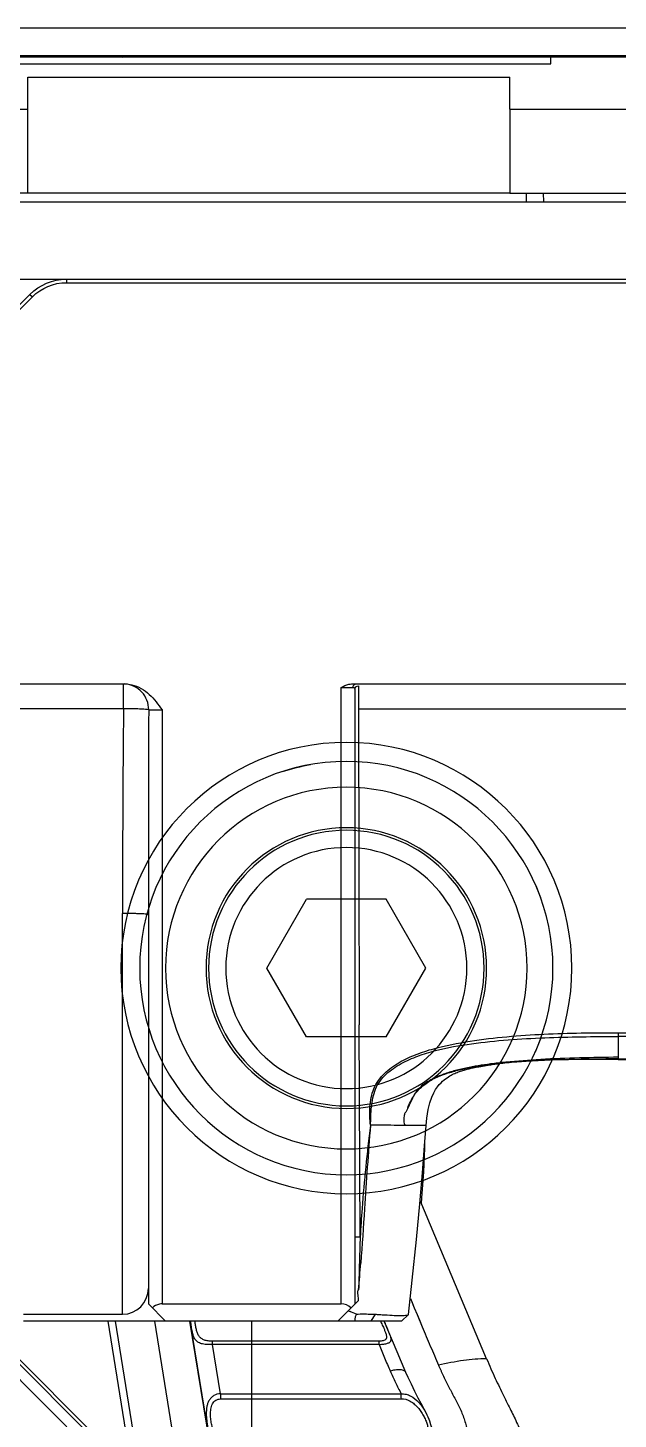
# Model space of a CAD drawing. Header units: millimetres. Extents: x -73584 to -37571, y -61249 to -50748.
# Drawn here: x -52259.8 to -52225.5, y -56898.7 to -56817.9 of the extents above; entities that cross this region are included whole.
import ezdxf

# ---------------------------------------------------------------- set-up
doc = ezdxf.new("R2010")
doc.units = ezdxf.units.MM
doc.header["$LTSCALE"] = 200
doc.layers.add('DIM', color=3, linetype='Continuous')

# ---------------------------------------------------------------- blocks, each defined once
blk = doc.blocks.new('12586')
at = {"color": 7, "linetype": 'Continuous'}
for p, q in [((-40371.546, -54854.821), (-40121.746, -54854.821)), ((-40371.546, -54856.421), (-40121.746, -54856.421)), ((-40296.524, -54856.521), (-40371.233, -54856.521)), ((-40349.524, -54856.921), (-40316.768, -54856.921)), ((-40345.399, -54856.421), (-40345.399, -54856.521)), ((-40342.15, -54856.421), (-40342.15, -54856.521)), ((-40342.15, -54856.421), (-40341.65, -54856.521)), ((-40340.156, -54856.521), (-40340.156, -54856.421)), ((-40340.147, -54856.521), (-40340.147, -54856.421)), ((-40339.892, -54856.421), (-40339.892, -54856.521)), ((-40338.733, -54856.521), (-40338.733, -54856.421)), ((-40337.958, -54856.521), (-40337.958, -54856.421)), ((-40335.335, -54856.421), (-40335.335, -54856.521)), ((-40334.56, -54856.421), (-40334.56, -54856.521)), ((-40333.401, -54856.521), (-40333.401, -54856.421)), ((-40333.147, -54856.521), (-40333.147, -54856.421)), ((-40316.768, -54856.921), (-40316.768, -54856.521)), ((-40347.146, -54859.55), (-40347.146, -54857.693)), ((-40347.146, -54857.693), (-40319.146, -54857.693)), ((-40319.146, -54859.55), (-40319.146, -54857.693)), ((-40371.11, -54859.542), (-40347.146, -54859.55)), ((-40347.146, -54864.421), (-40347.146, -54859.55)), ((-40319.146, -54859.55), (-40319.146, -54864.421)), ((-40319.146, -54859.55), (-40174.146, -54859.55)), ((-40370.397, -54864.921), (-39872.897, -54864.921)), ((-40319.146, -54864.421), (-40367.74, -54864.421)), ((-40319.146, -54864.421), (-40146.146, -54864.421)), ((-40318.207, -54864.421), (-40318.199, -54864.921)), ((-40317.207, -54864.421), (-40317.199, -54864.921)), ((-40360.429, -54892.921), (-40341.503, -54892.921)), ((-40341.59, -54894.357), (-40341.59, -54892.921)), ((-40328.947, -54928.921), (-40328.947, -54893.121)), ((-40328.947, -54893.121), (-40328.256, -54893.121)), ((-40328.347, -54892.921), (-40296.061, -54892.921)), ((-40328.147, -54893.223), (-40328.147, -54928.921)), ((-40327.947, -54893.039), (-40327.947, -54894.357)), ((-40341.59, -54894.357), (-40360.429, -54894.357)), ((-40340.127, -54894.421), (-40339.347, -54894.421)), ((-40339.347, -54894.421), (-40339.347, -54928.921)), ((-40327.947, -54894.357), (-40327.897, -54912.721)), ((-40327.947, -54894.357), (-40296.061, -54894.357)), ((-40341.647, -54929.521), (-40341.647, -54906.251)), ((-40340.147, -54906.314), (-40340.147, -54928.921)), ((-40327.847, -54925.037), (-40327.897, -54912.721)), ((-40312.858, -54913.172), (-40312.858, -54913.389)), ((-40312.858, -54913.172), (-40293.938, -54913.172)), ((-40312.858, -54913.39), (-40312.858, -54914.683)), ((-40318.749, -54914.859), (-40318.566, -54914.845)), ((-40312.858, -54914.689), (-40312.858, -54914.722)), ((-40320.498, -54932.111), (-40324.361, -54922.919)), ((-40329.147, -54929.921), (-40327.959, -54928.734)), ((-40324.93, -54928.605), (-40324.699, -54929.153)), ((-40324.868, -54928.751), (-40324.699, -54929.153)), ((-40347.405, -54929.521), (-40341.647, -54929.521)), ((-40340.147, -54928.921), (-40339.147, -54929.921)), ((-40339.347, -54928.921), (-40328.947, -54928.921)), ((-40327.289, -54929.512), (-40327.118, -54929.514)), ((-40327.196, -54929.922), (-40326.959, -54929.52)), ((-40325.448, -54929.921), (-40325.034, -54929.544)), ((-40325.034, -54929.544), (-40325.033, -54929.539)), ((-40324.699, -54929.153), (-40324.537, -54929.538)), ((-40324.699, -54929.153), (-40324.537, -54929.538)), ((-40324.537, -54929.538), (-40324.385, -54929.9)), ((-40324.537, -54929.538), (-40324.24, -54930.245)), ((-40339.147, -54929.921), (-40347.405, -54929.923)), ((-40340.698, -54940.933), (-40342.485, -54929.922)), ((-40342.079, -54929.922), (-40340.698, -54938.433)), ((-40338.599, -54937.16), (-40339.773, -54929.921)), ((-40325.448, -54929.921), (-40339.147, -54929.921)), ((-40337.754, -54929.921), (-40336.618, -54936.918)), ((-40337.737, -54929.921), (-40336.618, -54936.818)), ((-40325.688, -54931.713), (-40326.442, -54929.921)), ((-40324.385, -54929.9), (-40324.24, -54930.245)), ((-40326.745, -54931.088), (-40336.426, -54931.088)), ((-40335.962, -54934.141), (-40336.426, -54931.278)), ((-40326.745, -54931.278), (-40336.426, -54931.278)), ((-40326.745, -54931.278), (-40326.745, -54931.088)), ((-40325.186, -54932.91), (-40325.688, -54931.713)), ((-40325.186, -54932.91), (-40325.185, -54932.913)), ((-40335.962, -54934.141), (-40335.962, -54934.437)), ((-40335.962, -54934.141), (-40325.467, -54934.141)), ((-40335.962, -54934.437), (-40325.467, -54934.437))]:
    blk.add_line(p, q, dxfattribs=at)
for points in [[(-40324.02, -54918.559), (-40323.969, -54918.141), (-40323.892, -54917.637), (-40323.797, -54917.24), (-40323.688, -54916.925), (-40323.574, -54916.673), (-40323.461, -54916.474), (-40323.351, -54916.316), (-40323.246, -54916.188), (-40323.147, -54916.081), (-40323.054, -54915.992), (-40322.965, -54915.915), (-40322.881, -54915.849), (-40322.797, -54915.788), (-40322.717, -54915.734), (-40322.638, -54915.686), (-40322.563, -54915.642), (-40322.491, -54915.603), (-40322.421, -54915.569), (-40322.352, -54915.536), (-40322.283, -54915.506), (-40322.215, -54915.478), (-40322.147, -54915.452), (-40322.078, -54915.427), (-40322.009, -54915.403), (-40321.942, -54915.381), (-40321.874, -54915.36), (-40321.808, -54915.34), (-40321.744, -54915.321), (-40321.683, -54915.305), (-40321.624, -54915.289), (-40321.567, -54915.275), (-40321.51, -54915.262), (-40321.451, -54915.248), (-40321.392, -54915.235), (-40321.335, -54915.221), (-40321.282, -54915.208), (-40321.236, -54915.196), (-40321.197, -54915.186), (-40321.166, -54915.178), (-40321.139, -54915.172), (-40321.112, -54915.166), (-40321.086, -54915.161), (-40321.059, -54915.157), (-40321.032, -54915.153), (-40321.006, -54915.15), (-40320.98, -54915.148), (-40320.956, -54915.145), (-40320.928, -54915.142), (-40320.886, -54915.135), (-40320.837, -54915.127), (-40320.785, -54915.117), (-40320.731, -54915.107), (-40320.679, -54915.097), (-40320.625, -54915.087), (-40320.568, -54915.077), (-40320.508, -54915.067), (-40320.446, -54915.057), (-40320.381, -54915.047), (-40320.314, -54915.037), (-40320.244, -54915.027), (-40320.171, -54915.017), (-40320.095, -54915.007), (-40320.016, -54914.997)], [(-40321.001, -54915.15), (-40320.98, -54915.148), (-40320.951, -54915.145), (-40320.914, -54915.139), (-40320.87, -54915.133), (-40320.817, -54915.123), (-40320.76, -54915.113), (-40320.707, -54915.102), (-40320.653, -54915.092), (-40320.594, -54915.082), (-40320.532, -54915.071), (-40320.468, -54915.06), (-40320.402, -54915.05), (-40320.333, -54915.039), (-40320.26, -54915.029)], [(-40320.016, -54914.997), (-40319.849, -54914.975), (-40319.758, -54914.963), (-40319.66, -54914.951), (-40319.554, -54914.938), (-40319.441, -54914.925), (-40319.321, -54914.912), (-40319.194, -54914.899), (-40319.061, -54914.886), (-40318.92, -54914.873), (-40318.77, -54914.861), (-40318.611, -54914.848), (-40318.566, -54914.845)], [(-40318.636, -54914.85), (-40318.479, -54914.839), (-40318.381, -54914.833)], [(-40312.858, -54914.689), (-40305.891, -54914.689), (-40298.114, -54914.69), (-40290.673, -54914.687), (-40283.574, -54914.686), (-40276.823, -54914.695), (-40271.462, -54914.642)], [(-40325.03, -54929.544), (-40324.816, -54927.536), (-40324.574, -54925.178), (-40324.378, -54923.117), (-40324.222, -54921.317), (-40324.1, -54919.738), (-40324.019, -54918.559)], [(-40324.289, -54923.09), (-40324.258, -54922.762), (-40324.153, -54921.251), (-40324.094, -54919.884), (-40324.091, -54919.605)], [(-40323.617, -54936.587), (-40323.618, -54936.556), (-40323.633, -54936.355), (-40323.671, -54936.15), (-40323.73, -54935.94), (-40323.806, -54935.724), (-40323.899, -54935.497), (-40324.01, -54935.257), (-40324.145, -54934.994), (-40324.301, -54934.709), (-40324.471, -54934.393), (-40324.666, -54934.004), (-40324.868, -54933.585), (-40325.058, -54933.187), (-40325.185, -54932.913)]]:
    blk.add_lwpolyline(points, dxfattribs=at)
for centre, radius, start, end in [((-39098.234, -54906.177), 1243.413, 179.455327, 180.00338), ((-36765.496, -54906.241), 3574.65, 179.810545, 180.001178), ((-40316.322, -54945.584), 30.851, 95.70106, 97.35686), ((-40316.164, -54949.331), 34.569, 94.28837, 95.95561), ((-40231.797, -54930.615), 96.209, 172.79643, 175.6851), ((-39995.716, -54944.696), 332.561, 175.49092, 176.32824), ((-40223.078, -54931.324), 104.957, 175.65747, 176.566), ((-39854.737, -54940.317), 473.353, 178.14159, 178.35098), ((-40492.924, -54914.132), 165.581, 355.16072, 355.69958), ((-39849.247, -54940.67), 478.85, 178.32768, 178.49578), ((-40325.75, -54922.99), 6.921, 246.17275, 247.20999)]:
    blk.add_arc(centre, radius, start, end, dxfattribs=at)
for centre, major_axis, start_param, end_param in [((-40341.647, -54928.021), (1.5, 0), -1.570796, 0), ((-40339.347, -54929.721), (0.8, 0), 1.770437, 2.356194), ((-40339.347, -54929.721), (0, 0.8), 0, 0.19964), ((-40328.947, -54929.721), (0.8, 0), 0.785398, 1.570796)]:
    blk.add_ellipse(centre, major_axis=major_axis, ratio=1, start_param=start_param, end_param=end_param, dxfattribs=at)
for points in [[(-40341.503, -54892.921), (-40341.369, -54892.921), (-40341.235, -54892.937), (-40341.104, -54892.968)], [(-40317.359, -54914.729), (-40318.036, -54914.768), (-40318.712, -54914.818), (-40319.387, -54914.886)], [(-40318.566, -54914.845), (-40316.667, -54914.709), (-40314.762, -54914.68), (-40312.858, -54914.678)], [(-40312.858, -54914.599), (-40314.359, -54914.611), (-40315.861, -54914.642), (-40317.359, -54914.729)], [(-40312.858, -54914.722), (-40307.812, -54914.722), (-40302.766, -54914.723), (-40297.719, -54914.723)], [(-40327.594, -54923.398), (-40327.662, -54924.448), (-40327.73, -54925.498), (-40327.809, -54926.548)], [(-40328.057, -54929.519), (-40328.181, -54929.467), (-40328.307, -54929.422), (-40328.431, -54929.37)], [(-40328.059, -54929.514), (-40327.991, -54929.512), (-40327.922, -54929.509), (-40327.853, -54929.507)], [(-40327.467, -54929.507), (-40327.408, -54929.509), (-40327.348, -54929.511), (-40327.289, -54929.512)], [(-40327.118, -54929.514), (-40327.065, -54929.515), (-40327.012, -54929.517), (-40326.959, -54929.52)]]:
    blk.add_open_spline(points, degree=3, dxfattribs=at)
for points, knots in [([(-40340.127, -54894.421), (-40340.127, -54894.233), (-40340.197, -54893.856), (-40340.498, -54893.37), (-40340.953, -54893.03), (-40341.32, -54892.935), (-40341.503, -54892.924)], [0, 0, 0, 0, 0.252685, 0.503869, 0.752701, 1, 1, 1, 1]), ([(-40341.104, -54892.968), (-40340.915, -54893.012), (-40340.547, -54893.159), (-40339.924, -54893.635), (-40339.575, -54894.108), (-40339.347, -54894.421)], [0, 0, 0, 0, 0.250889, 0.501155, 1, 1, 1, 1]), ([(-40328.947, -54893.121), (-40328.804, -54893.05), (-40328.612, -54892.951), (-40328.4, -54892.921), (-40328.347, -54892.921)], [0, 0, 0, 0, 0.749652, 1, 1, 1, 1]), ([(-40328.256, -54893.121), (-40328.256, -54893.071), (-40328.226, -54892.971), (-40328.129, -54892.921), (-40328.084, -54892.921)], [0, 0, 0, 0, 0.525942, 1, 1, 1, 1]), ([(-40328.256, -54893.121), (-40328.227, -54893.121), (-40328.161, -54893.13), (-40328.147, -54893.196), (-40328.147, -54893.223)], [0, 0, 0, 0, 0.514515, 1, 1, 1, 1]), ([(-40328.147, -54893.223), (-40328.147, -54893.176), (-40328.1, -54893.075), (-40327.997, -54893.039), (-40327.947, -54893.039)], [0, 0, 0, 0, 0.485541, 1, 1, 1, 1]), ([(-40340.127, -54894.421), (-40340.19, -54894.409), (-40340.366, -54894.396), (-40340.688, -54894.377), (-40341.113, -54894.364), (-40341.425, -54894.359), (-40341.59, -54894.357)], [0, 0, 0, 0, 0.131534, 0.360421, 0.661529, 1, 1, 1, 1]), ([(-40340.147, -54906.314), (-40340.147, -54906.311), (-40340.159, -54906.306), (-40340.194, -54906.298), (-40340.28, -54906.287), (-40340.415, -54906.278), (-40340.6, -54906.268), (-40340.824, -54906.261), (-40341.178, -54906.253), (-40341.455, -54906.251), (-40341.647, -54906.251)], [0, 0, 0, 0, 0.006385, 0.021431, 0.078674, 0.170866, 0.29494, 0.44606, 0.619037, 1, 1, 1, 1]), ([(-40327.247, -54918.551), (-40327.286, -54918.194), (-40327.32, -54917.476), (-40327.153, -54916.575), (-40326.8, -54915.944), (-40326.325, -54915.4), (-40325.587, -54914.871), (-40324.606, -54914.419), (-40323.236, -54913.977), (-40321.466, -54913.642), (-40319.324, -54913.385), (-40317.171, -54913.24), (-40315.015, -54913.18), (-40313.577, -54913.171), (-40312.858, -54913.172)], [0, 0, 0, 0, 0.062445, 0.12473, 0.155975, 0.187239, 0.249651, 0.312154, 0.37468, 0.499703, 0.62477, 0.749843, 0.87492, 1, 1, 1, 1]), ([(-40327.245, -54918.551), (-40327.226, -54918.196), (-40327.219, -54917.661), (-40327.119, -54916.954), (-40326.97, -54916.438), (-40326.708, -54915.966), (-40326.343, -54915.57), (-40325.921, -54915.237), (-40325.311, -54914.866), (-40324.494, -54914.507), (-40323.133, -54914.089), (-40321.376, -54913.789), (-40319.254, -54913.569), (-40317.124, -54913.454), (-40314.991, -54913.405), (-40313.569, -54913.391), (-40312.858, -54913.39)], [0, 0, 0, 0, 0.062398, 0.093832, 0.125224, 0.156316, 0.187701, 0.219205, 0.250473, 0.312911, 0.375401, 0.500305, 0.625223, 0.750147, 0.875072, 1, 1, 1, 1]), ([(-40293.938, -54913.4), (-40294.734, -54913.437), (-40296.321, -54913.392), (-40298.687, -54913.41), (-40301.036, -54913.412), (-40303.38, -54913.409), (-40305.73, -54913.405), (-40308.89, -54913.398), (-40311.268, -54913.394), (-40312.858, -54913.389)], [0, 0, 0, 0, 0.126307, 0.251436, 0.375225, 0.498844, 0.622982, 0.747819, 1, 1, 1, 1]), ([(-40325.084, -54917.552), (-40324.988, -54917.309), (-40324.769, -54916.828), (-40324.235, -54916.236), (-40323.566, -54915.809), (-40322.828, -54915.531), (-40322.072, -54915.32), (-40321.049, -54915.104), (-40320.27, -54915.003), (-40319.751, -54914.948)], [0, 0, 0, 0, 0.12477, 0.249856, 0.37523, 0.500307, 0.625349, 0.75019, 1, 1, 1, 1]), ([(-40320.272, -54914.987), (-40320.75, -54915.049), (-40321.466, -54915.162), (-40322.404, -54915.386), (-40323.094, -54915.606), (-40323.754, -54915.9), (-40324.268, -54916.228), (-40324.592, -54916.589), (-40324.837, -54917.004), (-40324.975, -54917.338), (-40325.084, -54917.552)], [0, 0, 0, 0, 0.250247, 0.375387, 0.500524, 0.625622, 0.750628, 0.813002, 0.875425, 1, 1, 1, 1]), ([(-40316.86, -54914.766), (-40316.99, -54914.77), (-40317.497, -54914.787), (-40318.004, -54914.813), (-40318.38, -54914.837)], [0, 0, 0, 0, 0.25741, 1, 1, 1, 1]), ([(-40312.858, -54914.722), (-40313.207, -54914.722), (-40314.541, -54914.724), (-40315.875, -54914.735), (-40316.86, -54914.766)], [0, 0, 0, 0, 0.261273, 1, 1, 1, 1]), ([(-40325.084, -54917.552), (-40325.109, -54917.604), (-40325.149, -54917.705), (-40325.203, -54917.808), (-40325.246, -54917.84)], [0, 0, 0, 0, 0.521184, 1, 1, 1, 1]), ([(-40325.246, -54917.84), (-40325.267, -54917.899), (-40325.306, -54918.053), (-40325.33, -54918.301), (-40325.277, -54918.482), (-40325.237, -54918.559)], [0, 0, 0, 0, 0.25726, 0.644713, 1, 1, 1, 1]), ([(-40325.237, -54918.559), (-40325.38, -54918.558), (-40326.05, -54918.551), (-40326.72, -54918.546), (-40327.247, -54918.551)], [0, 0, 0, 0, 0.213312, 1, 1, 1, 1]), ([(-40324.019, -54918.559), (-40324.022, -54918.556), (-40324.042, -54918.563), (-40324.079, -54918.556), (-40324.153, -54918.561), (-40324.266, -54918.56), (-40324.43, -54918.562), (-40324.648, -54918.562), (-40324.923, -54918.562), (-40325.126, -54918.56), (-40325.237, -54918.559)], [0, 0, 0, 0, 0.010273, 0.041822, 0.098233, 0.18924, 0.322854, 0.501563, 0.726719, 1, 1, 1, 1]), ([(-40327.847, -54925.037), (-40327.885, -54925.037), (-40327.955, -54925.038), (-40328.039, -54925.039), (-40328.092, -54925.042), (-40328.122, -54925.044), (-40328.135, -54925.047), (-40328.147, -54925.048), (-40328.147, -54925.05)], [0, 0, 0, 0, 0.381119, 0.705341, 0.829466, 0.921695, 0.978961, 1, 1, 1, 1]), ([(-40327.932, -54928.106), (-40327.952, -54928.125), (-40327.984, -54928.152), (-40328.006, -54928.203), (-40328.003, -54928.245), (-40327.995, -54928.285), (-40327.991, -54928.34), (-40327.981, -54928.435), (-40327.964, -54928.57), (-40327.96, -54928.679), (-40327.96, -54928.734)], [0, 0, 0, 0, 0.12706, 0.187143, 0.248664, 0.312952, 0.375638, 0.499933, 0.749893, 1, 1, 1, 1]), ([(-40328.147, -54929.901), (-40328.14, -54929.869), (-40328.127, -54929.805), (-40328.124, -54929.707), (-40328.101, -54929.61), (-40328.066, -54929.552), (-40328.057, -54929.519)], [0, 0, 0, 0, 0.247739, 0.495104, 0.743747, 1, 1, 1, 1]), ([(-40327.853, -54929.507), (-40327.82, -54929.506), (-40327.691, -54929.503), (-40327.563, -54929.505), (-40327.467, -54929.507)], [0, 0, 0, 0, 0.256625, 1, 1, 1, 1]), ([(-40326.959, -54929.52), (-40326.926, -54929.523), (-40326.795, -54929.532), (-40326.664, -54929.541), (-40326.566, -54929.547)], [0, 0, 0, 0, 0.257818, 1, 1, 1, 1]), ([(-40326.566, -54929.547), (-40326.372, -54929.559), (-40326.03, -54929.581), (-40325.688, -54929.6), (-40325.54, -54929.6)], [0, 0, 0, 0, 0.568249, 1, 1, 1, 1]), ([(-40325.54, -54929.6), (-40325.431, -54929.6), (-40325.268, -54929.59), (-40325.107, -54929.567), (-40325.056, -54929.552)], [0, 0, 0, 0, 0.671937, 1, 1, 1, 1]), ([(-40325.056, -54929.552), (-40325.053, -54929.551), (-40325.046, -54929.549), (-40325.038, -54929.547), (-40325.034, -54929.543)], [0, 0, 0, 0, 0.349074, 1, 1, 1, 1]), ([(-40336.426, -54931.278), (-40336.485, -54931.282), (-40336.599, -54931.283), (-40336.766, -54931.278), (-40336.919, -54931.264), (-40337.056, -54931.236), (-40337.174, -54931.195), (-40337.275, -54931.142), (-40337.359, -54931.076), (-40337.427, -54930.994), (-40337.48, -54930.896), (-40337.523, -54930.785), (-40337.559, -54930.663), (-40337.604, -54930.483), (-40337.649, -54930.235), (-40337.673, -54930.03), (-40337.682, -54929.921)], [0, 0, 0, 0, 0.080048, 0.156916, 0.227572, 0.290872, 0.347279, 0.398175, 0.445773, 0.493036, 0.543228, 0.597631, 0.655706, 0.717041, 0.851301, 1, 1, 1, 1]), ([(-40336.426, -54931.088), (-40336.508, -54931.089), (-40336.666, -54931.081), (-40336.888, -54931.035), (-40337.074, -54930.94), (-40337.208, -54930.795), (-40337.298, -54930.614), (-40337.362, -54930.405), (-40337.409, -54930.171), (-40337.43, -54930.007), (-40337.438, -54929.921)], [0, 0, 0, 0, 0.138053, 0.267933, 0.380521, 0.485823, 0.596714, 0.719504, 0.854686, 1, 1, 1, 1]), ([(-40326.745, -54931.278), (-40326.656, -54931.269), (-40326.524, -54931.262), (-40326.359, -54931.235), (-40326.256, -54931.209), (-40326.171, -54931.177), (-40326.107, -54931.136), (-40326.065, -54931.084), (-40326.046, -54931.023), (-40326.046, -54930.955), (-40326.066, -54930.849), (-40326.118, -54930.702), (-40326.195, -54930.509), (-40326.253, -54930.373), (-40326.283, -54930.301)], [0, 0, 0, 0, 0.174752, 0.253613, 0.322798, 0.380652, 0.427806, 0.468006, 0.506693, 0.548981, 0.597673, 0.713827, 0.848791, 1, 1, 1, 1]), ([(-40326.664, -54929.921), (-40326.649, -54929.952), (-40326.592, -54930.071), (-40326.537, -54930.191), (-40326.498, -54930.281)], [0, 0, 0, 0, 0.258406, 1, 1, 1, 1]), ([(-40326.498, -54930.281), (-40326.471, -54930.341), (-40326.423, -54930.456), (-40326.378, -54930.573), (-40326.359, -54930.63)], [0, 0, 0, 0, 0.525346, 1, 1, 1, 1]), ([(-40326.283, -54930.301), (-40326.296, -54930.27), (-40326.349, -54930.143), (-40326.402, -54930.017), (-40326.444, -54929.921)], [0, 0, 0, 0, 0.242005, 1, 1, 1, 1]), ([(-40324.24, -54930.245), (-40324.162, -54930.432), (-40324.004, -54930.805), (-40323.769, -54931.366), (-40323.533, -54931.926), (-40323.378, -54932.301), (-40323.298, -54932.487)], [0, 0, 0, 0, 0.250007, 0.500001, 0.750007, 1, 1, 1, 1]), ([(-40336.426, -54931.278), (-40336.424, -54931.239), (-40336.421, -54931.175), (-40336.422, -54931.111), (-40336.426, -54931.088)], [0, 0, 0, 0, 0.625188, 1, 1, 1, 1]), ([(-40326.359, -54930.63), (-40326.348, -54930.663), (-40326.329, -54930.728), (-40326.312, -54930.821), (-40326.314, -54930.894), (-40326.332, -54930.944), (-40326.36, -54930.988), (-40326.42, -54931.033), (-40326.513, -54931.062), (-40326.623, -54931.081), (-40326.703, -54931.087), (-40326.745, -54931.088)], [0, 0, 0, 0, 0.137944, 0.259565, 0.365033, 0.413867, 0.462539, 0.567749, 0.692729, 0.835625, 1, 1, 1, 1]), ([(-40326.745, -54931.278), (-40326.638, -54931.534), (-40326.425, -54932.047), (-40326.212, -54932.561), (-40326.1, -54932.815)], [0, 0, 0, 0, 0.499877, 1, 1, 1, 1]), ([(-40320.498, -54932.111), (-40320.946, -54932.113), (-40321.89, -54932.189), (-40322.817, -54932.37), (-40323.298, -54932.487)], [0, 0, 0, 0, 0.475266, 1, 1, 1, 1]), ([(-40320.498, -54932.111), (-40320.337, -54932.494), (-40320.02, -54933.21), (-40319.541, -54934.209), (-40319.103, -54935.086), (-40318.719, -54935.866), (-40318.399, -54936.578), (-40318.163, -54937.246), (-40318.019, -54937.887), (-40317.986, -54938.309), (-40317.986, -54938.514)], [0, 0, 0, 0, 0.179958, 0.339038, 0.479793, 0.604647, 0.716117, 0.817296, 0.911151, 1, 1, 1, 1]), ([(-40323.298, -54932.487), (-40323.274, -54932.54), (-40323.226, -54932.648), (-40323.149, -54932.807), (-40323.073, -54932.966), (-40322.972, -54933.179), (-40322.844, -54933.444), (-40322.715, -54933.709), (-40322.607, -54933.919), (-40322.495, -54934.127), (-40322.351, -54934.386), (-40322.185, -54934.699), (-40322.033, -54935.018), (-40321.897, -54935.342), (-40321.78, -54935.672), (-40321.688, -54936.009), (-40321.63, -54936.351), (-40321.61, -54936.697), (-40321.634, -54937.044), (-40321.703, -54937.386), (-40321.858, -54937.831), (-40322.164, -54938.351), (-40322.647, -54938.901), (-40323.206, -54939.391), (-40323.814, -54939.837), (-40324.46, -54940.241), (-40325.361, -54940.733), (-40326.547, -54941.261), (-40328.035, -54941.757), (-40329.577, -54942.105), (-40331.158, -54942.288), (-40332.751, -54942.272), (-40334.063, -54942.058), (-40335.062, -54941.734), (-40335.768, -54941.413), (-40336.416, -54941.008), (-40336.987, -54940.523), (-40337.475, -54939.972), (-40337.743, -54939.567), (-40337.861, -54939.358)], [0, 0, 0, 0, 0.007319, 0.014658, 0.021996, 0.02933, 0.044007, 0.0587, 0.066059, 0.073431, 0.088193, 0.102925, 0.117593, 0.132199, 0.146737, 0.161195, 0.175597, 0.189957, 0.204323, 0.218747, 0.233288, 0.262895, 0.293241, 0.324136, 0.35544, 0.387085, 0.418987, 0.483391, 0.548489, 0.614137, 0.680168, 0.746326, 0.812159, 0.844778, 0.877001, 0.908631, 0.939653, 0.970106, 1, 1, 1, 1]), ([(-40326.1, -54932.815), (-40326.004, -54932.783), (-40325.813, -54932.735), (-40325.574, -54932.72), (-40325.404, -54932.747), (-40325.305, -54932.785), (-40325.229, -54932.839), (-40325.196, -54932.886), (-40325.186, -54932.91)], [0, 0, 0, 0, 0.308808, 0.597772, 0.721881, 0.828651, 0.919835, 1, 1, 1, 1]), ([(-40326.1, -54932.815), (-40326.05, -54932.928), (-40325.945, -54933.15), (-40325.787, -54933.481), (-40325.629, -54933.811), (-40325.522, -54934.031), (-40325.467, -54934.141)], [0, 0, 0, 0, 0.252985, 0.500349, 0.7498, 1, 1, 1, 1]), ([(-40335.962, -54934.141), (-40336.094, -54934.14), (-40336.299, -54934.199), (-40336.505, -54934.369), (-40336.626, -54934.529), (-40336.711, -54934.712), (-40336.759, -54934.908), (-40336.781, -54935.108), (-40336.784, -54935.308), (-40336.775, -54935.504), (-40336.757, -54935.693), (-40336.737, -54935.845), (-40336.717, -54935.961), (-40336.702, -54936.045), (-40336.687, -54936.126), (-40336.67, -54936.205), (-40336.651, -54936.279), (-40336.63, -54936.349), (-40336.611, -54936.405), (-40336.595, -54936.448), (-40336.582, -54936.479), (-40336.569, -54936.509), (-40336.555, -54936.539), (-40336.544, -54936.566), (-40336.536, -54936.585), (-40336.529, -54936.593), (-40336.525, -54936.595)], [0, 0, 0, 0, 0.136328, 0.204482, 0.272572, 0.340836, 0.409789, 0.478846, 0.547382, 0.61464, 0.680058, 0.742363, 0.771986, 0.801201, 0.829906, 0.857355, 0.883405, 0.908412, 0.932496, 0.944132, 0.955464, 0.966597, 0.977962, 0.990012, 0.995708, 1, 1, 1, 1]), ([(-40336.29, -54936.414), (-40336.334, -54936.349), (-40336.404, -54936.196), (-40336.47, -54935.94), (-40336.518, -54935.654), (-40336.542, -54935.346), (-40336.531, -54935.08), (-40336.484, -54934.873), (-40336.427, -54934.729), (-40336.341, -54934.605), (-40336.229, -54934.511), (-40336.1, -54934.453), (-40336.008, -54934.439), (-40335.962, -54934.437)], [0, 0, 0, 0, 0.101584, 0.215989, 0.342844, 0.478342, 0.617152, 0.686003, 0.753044, 0.817899, 0.88017, 0.940038, 1, 1, 1, 1]), ([(-40325.467, -54934.141), (-40325.475, -54934.19), (-40325.481, -54934.289), (-40325.474, -54934.388), (-40325.467, -54934.437)], [0, 0, 0, 0, 0.500454, 1, 1, 1, 1]), ([(-40325.467, -54934.141), (-40325.37, -54934.134), (-40325.173, -54934.155), (-40324.809, -54934.295), (-40324.503, -54934.548), (-40324.26, -54934.851), (-40324.049, -54935.177), (-40323.923, -54935.438), (-40323.85, -54935.614)], [0, 0, 0, 0, 0.125966, 0.251024, 0.500353, 0.626727, 0.753161, 1, 1, 1, 1]), ([(-40325.467, -54934.437), (-40325.286, -54934.416), (-40324.997, -54934.51), (-40324.693, -54934.73), (-40324.486, -54934.939), (-40324.31, -54935.17), (-40324.163, -54935.413), (-40324.044, -54935.658), (-40323.952, -54935.894), (-40323.905, -54936.085), (-40323.902, -54936.227), (-40323.918, -54936.321), (-40323.956, -54936.407), (-40324.018, -54936.48), (-40324.102, -54936.539), (-40324.241, -54936.606), (-40324.447, -54936.662), (-40324.716, -54936.702), (-40325.001, -54936.721), (-40325.195, -54936.721), (-40325.291, -54936.717)], [0, 0, 0, 0, 0.131591, 0.201498, 0.271859, 0.341776, 0.41038, 0.476404, 0.537912, 0.592543, 0.61695, 0.639601, 0.661262, 0.683446, 0.707695, 0.734475, 0.794483, 0.860672, 0.930509, 1, 1, 1, 1])]:
    blk.add_open_spline(points, degree=3, knots=knots, dxfattribs=at)
at = {"layer": 'DIM', "color": 3}
blk.add_line((-40334.147, -54929.921), (-40334.147, -54944.921), dxfattribs=at)
blk = doc.blocks.new('P01_LEG_M16xL80mm_STAINLESS-STEEL__358', base_point=(867.75, -29.98))
at = {"color": 7, "linetype": 'Continuous'}
for p, q in [((871.131, -21.98), (873.441, -17.98)), ((873.441, -17.98), (878.059, -17.98)), ((880.369, -21.98), (878.059, -17.98)), ((873.441, -25.98), (871.131, -21.98)), ((878.059, -25.98), (880.369, -21.98)), ((873.441, -25.98), (878.059, -25.98))]:
    blk.add_line(p, q, dxfattribs=at)
for radius in [8, 7]:
    blk.add_circle((875.75, -21.98), radius, dxfattribs=at)
blk = doc.blocks.new('23-B0029-B_ADJUSTABLE-M16xL80_FOOT-Ø64-STAINLESS-STEEL__359', base_point=(867.75, -29.98))
blk.add_blockref('P01_LEG_M16xL80mm_STAINLESS-STEEL__358', (867.75, -29.98))
blk = doc.blocks.new('23-D0466-B_FOOT-FLANGE_BASESTAND_Absen-M2_9__360', base_point=(864.474, -32.48))
at = {"color": 7, "linetype": 'Continuous'}
for radius in [10.5, 8.15]:
    blk.add_circle((875.75, -21.98), radius, dxfattribs=at)
for start, end in [(72.00008, 80.00013), (155.99992, 159.99991), (199.99998, 203.99999)]:
    blk.add_arc((875.75, -21.98), 12, start, end, dxfattribs=at)
blk = doc.blocks.new('PH_23_FOOT-FLANGE_Absen-M2_9__361', base_point=(864.474, -32.48))
blk.add_blockref('23-D0466-B_FOOT-FLANGE_BASESTAND_Absen-M2_9__360', (864.474, -32.48))
blk = doc.blocks.new('23-A0234-B_FOOT_BASESTAND_Absen-M2_9_2__362', base_point=(864.474, -32.48))
for name, p in [('PH_23_FOOT-FLANGE_Absen-M2_9__361', (864.474, -32.48)), ('23-B0029-B_ADJUSTABLE-M16xL80_FOOT-Ø64-STAINLESS-STEEL__359', (867.75, -29.98))]:
    blk.add_blockref(name, p)
blk = doc.blocks.new('23-D1020-B_EXTRUSION-MAIN-BODY_BASESTAND-0_5m_Absen-PL__363', base_point=(418.75, -61.98))
at = {"color": 7, "linetype": 'Continuous'}
for p, q in [((892.007, 18.02), (441.246, 18.02)), ((892.007, 17.82), (441.246, 17.82)), ((906.75, 18.02), (892.007, 18.02)), ((893.987, 17), (906.23, 4.757)), ((894.129, 17.141), (906.371, 4.898)), ((880.538, -58.91), (904.18, -35.268)), ((880.679, -59.051), (904.321, -35.409))]:
    blk.add_line(p, q, dxfattribs=at)
at = {"color": 140, "linetype": 'Continuous'}
for p, q in [((892.007, 18.02), (892.007, 17.82)), ((894.129, 17.141), (893.987, 17))]:
    blk.add_line(p, q, dxfattribs=at)
at = {"color": 7, "linetype": 'Continuous'}
for radius in [13.1, 12]:
    blk.add_circle((875.75, -21.98), radius, dxfattribs=at)
for radius in [3, 2.8]:
    blk.add_arc((892.007, 15.02), radius, 45, 90, dxfattribs=at)
blk = doc.blocks.new('23-D1023-B_CURAVLE-PLATE-RIGHT_Absen-PL__364', base_point=(865.652, -91.98))
at = {"color": 7, "linetype": 'Continuous'}
blk.add_line((896.319, -44.29), (880.256, -60.353), dxfattribs=at)
blk = doc.blocks.new('Top1', base_point=(668.75, -75.52))
for name, p in [('23-D1020-B_EXTRUSION-MAIN-BODY_BASESTAND-0_5m_Absen-PL__363', (418.75, -61.98)), ('23-D1023-B_CURAVLE-PLATE-RIGHT_Absen-PL__364', (865.652, -91.98)), ('23-A0234-B_FOOT_BASESTAND_Absen-M2_9_2__362', (864.474, -32.48))]:
    blk.add_blockref(name, p)
blk = doc.blocks.new('*U238')
at = {"xscale": -1, "rotation": 359.9999999999976}
blk.add_blockref('Top1', (0, -53.713), dxfattribs=at)
at = {"layer": 'DIM', "color": 0}
blk.add_blockref('12586', (40121.647, 54909.248), dxfattribs=at)
blk = doc.blocks.new('*U239')
at = {"layer": 'DIM', "color": 0, "linetype": 'ByBlock', "lineweight": -2, "transparency": 16777216}
blk.add_blockref('*U238', (2500, 0), dxfattribs=at)

msp = doc.modelspace()

# ---------------------------------------------------------------- block references
at = {"layer": 'DIM', "color": 0}
msp.add_blockref('*U239', (-54534.278, -56872.358), dxfattribs=at)

doc.saveas('drawing.dxf')
